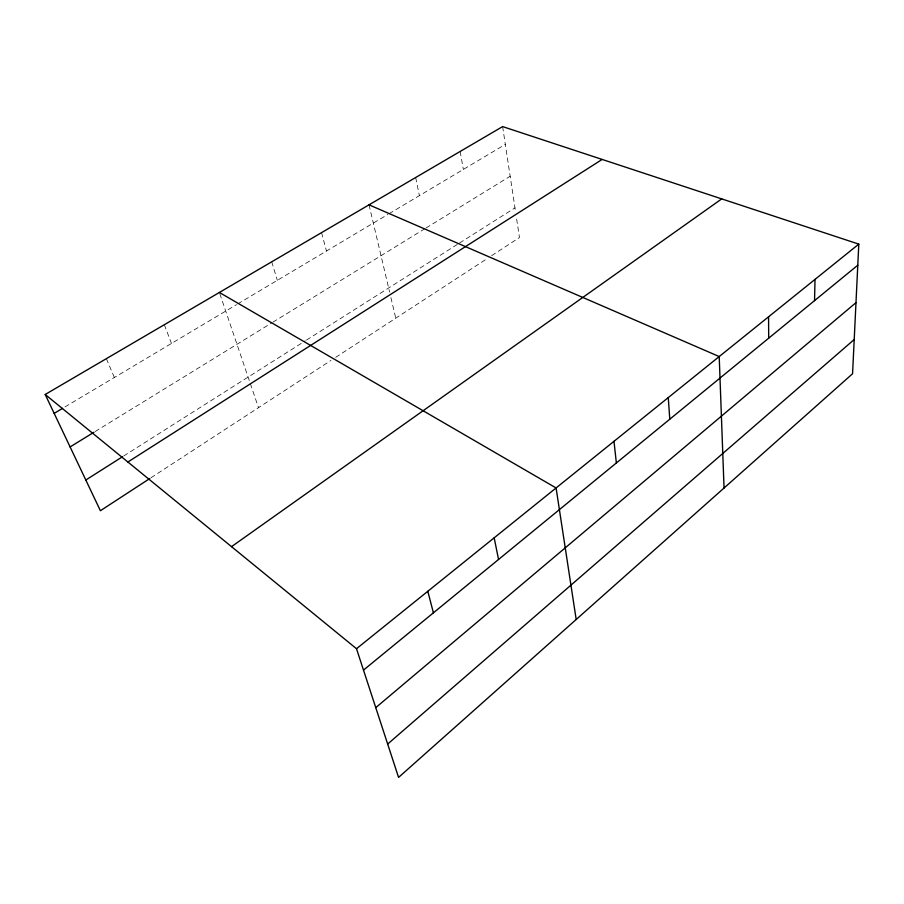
<?xml version="1.0" encoding="UTF-8"?>
<svg xmlns="http://www.w3.org/2000/svg" width="904" height="904" viewBox="0 0 904 904"><rect width="100%" height="100%" fill="white"/><g stroke="black" fill="none" stroke-linecap="round" stroke-linejoin="round"><path stroke-width="0.68" stroke-dasharray="4.52 3.39" d="M150.991 477.753L330.966 360.425M335.655 357.362L486.985 258.713M491.618 255.685L519.472 237.537L516.399 217.322M123.701 455.989L305.337 340.808M306.512 340.062L458.351 243.786M459.526 243.04L514.964 207.886M95.18 431.513L271.72 322.92M272.918 322.186L424.857 228.712M426.044 227.989L510.161 176.235M64.998 406.913L236.52 304.659M237.718 303.936L387.872 214.417M389.093 213.694L505.325 144.391M106.356 358.673L114.356 377.488M164.336 324.717L171.466 343.441M219.841 293.8L258.499 407.67M271.731 261.821L277.325 280.33M321.553 232.644L326.468 251.029M369.024 204.835L389.613 292.105M390.901 297.597L395.76 318.185M415.671 177.523L419.388 195.626M460.147 151.476L463.345 169.421M502.624 126.594L515.585 211.931"/><path stroke-width="1.36" d="M814.538 300.637L815.024 279.392M858.8 244.125L852.562 373.747L398.574 777.406L356.504 648.722L45.2 394.483L502.624 126.594L858.8 244.125L356.504 648.722M387.669 744.06L854.212 339.52M375.77 707.64L855.986 302.648M363.498 670.101L857.783 265.211M231.526 546.66L721.72 198.891M149.815 478.521L100.4 510.726L45.2 394.483M127.893 462.012L602.143 159.432M85.812 480.013L122.515 456.735M70.105 446.938L93.982 432.248M54.172 413.377L62.591 408.348M369.024 204.835L719.211 356.56L724.047 488.002M219.389 292.467L556.084 487.957L576.187 619.477M427.807 591.284L433.411 612.833M494.172 537.835L498.556 559.474M613.986 441.321L616.359 462.972M668.259 397.613L669.785 419.207M768.569 316.807L768.694 338.186"/></g></svg>
